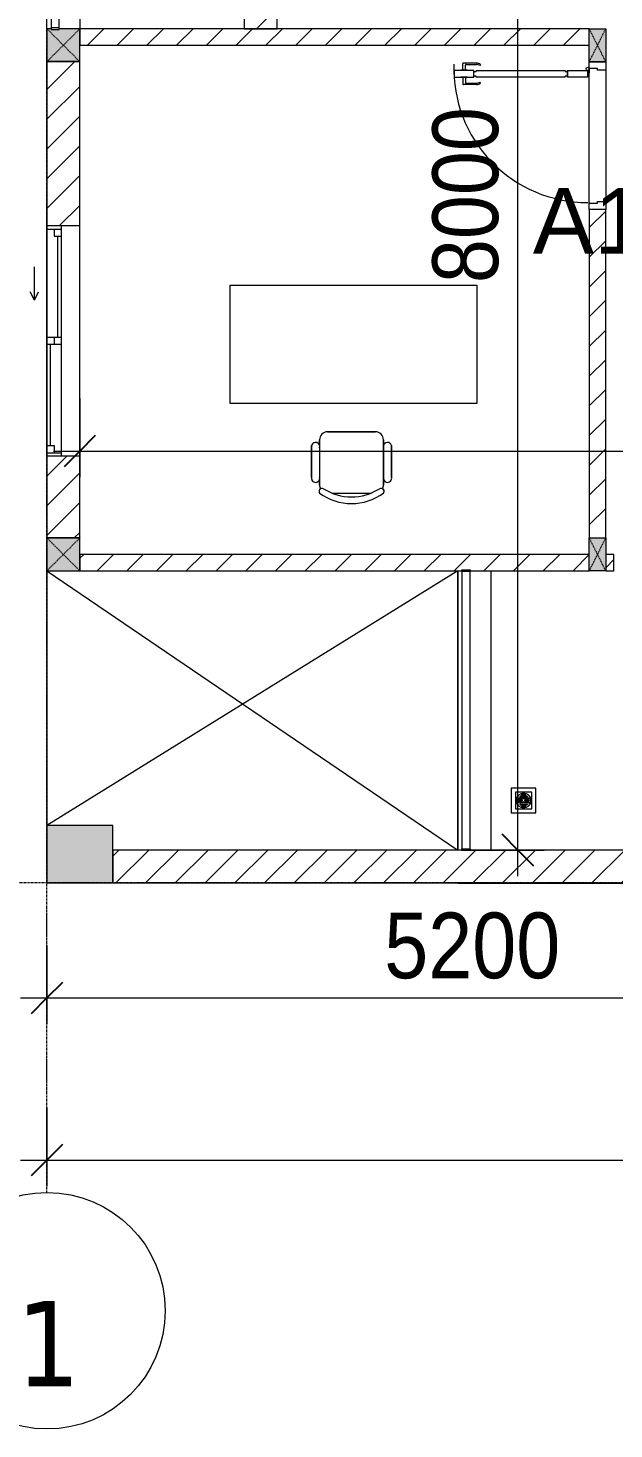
# Model space of a CAD drawing. Header units: millimetres. Extents: x 962 to 239635, y -15958 to 82755.
# Drawn here: x 95288 to 98853, y 13912 to 22442 of the extents above; entities that cross this region are included whole.
import ezdxf

# ---------------------------------------------------------------- set-up
doc = ezdxf.new("R2010")
doc.units = ezdxf.units.MM
doc.linetypes.add('Dash', pattern=[6, 3, -3])
doc.linetypes.add('Grid Line', pattern=[22.225, 12.7, -3.175, 3.175, -3.175])
for name, color, linetype, lineweight in [('0-1', 7, 'Continuous', 5), ('A-ANNO-DIMS', 211, 'Continuous', 9), ('A-ANNO-DIMS-160', 211, 'Continuous', 9), ('A-AREA-IDEN', 2, 'Continuous', 9), ('A-DETL-GENF-1', 9, 'Continuous', 9), ('A-DETL-THIN-1', 151, 'Continuous', 9), ('A-DOOR-1', 254, 'Continuous', 9), ('A-DOOR-2', 9, 'Continuous', 9), ('A-FLOR-1', 250, 'Continuous', 9), ('A-FLOR-2', 9, 'Continuous', 9), ('A-FLOR-HRAL', 11, 'Continuous', 9), ('A-FLOR-HRAL-1', 254, 'Continuous', 9), ('A-FLOR-HRAL-2', 9, 'Continuous', 9), ('A-GLAZ', 151, 'Continuous', 9), ('A-WALL', 113, 'Continuous', 9), ('A-WALL-1', 253, 'Continuous', 18), ('A-WALL-2', 9, 'Continuous', 9), ('A-WALL-3', 113, 'Continuous', 18), ('A-WALL-PATT-1', 10, 'Continuous', 9), ('A-WALL-PATT-2', 111, 'Continuous', 9), ('G-IMPT', 8, 'Continuous', 9), ('I-FURN', 30, 'Continuous', 9), ('I-FURN-1', 254, 'Continuous', 9), ('M-EQPM', 50, 'Continuous', 9), ('S-COLS', 52, 'Continuous', 9), ('S-COLS-1', 52, 'Continuous', 5), ('S-COLS-2', 7, 'Continuous', 18), ('S-COLS-3', 254, 'Continuous', 9), ('S-COLS-4', 253, 'Continuous', 18), ('S-COLS-5', 52, 'Dash', 9), ('S-COLS-6', 52, 'Continuous', 18), ('S-COLS-HDLN', 52, 'Dash', 9), ('S-COLS-HDLN-1', 9, 'Dash', 9), ('S-GRID-1', 1, 'Grid Line', 9), ('S-GRID-IDEN', 1, 'Continuous', 9)]:
    doc.layers.add(name, color=color, linetype=linetype, lineweight=lineweight)
doc.styles.add('Arial_11', font='arial_0.ttf', dxfattribs={"height": 400})
doc.styles.add('Tahoma_B', font='tahomabd_0.ttf', dxfattribs={"height": 520})
doc.styles.add('UTM Avo', font='UTM Avo.ttf', dxfattribs={"width": 0.9, "height": 400})
doc.dimstyles.new('1_Dim_chi_tiet_2_5', dxfattribs={"dimscale": 304.8, "dimtxt": 399.720379, "dimasz": 0.629921, "dimexe": 0.524934, "dimexo": 0.0625, "dimgap": 0.052493, "dimtad": 1, "dimdec": 0, "dimrnd": 5, "dimzin": 0, "dimdsep": 46, "dimtxsty": 'UTM Avo', "dimblk1": 'OBLIQUE', "dimblk2": 'OBLIQUE', "dimsah": 1, "dimcen": 0.09, "dimdle": 0.524934, "dimazin": 0, "dimtfac": 1, "dimtdec": 4, "dimtix": 1, "dimtmove": 0, "dimatfit": 3, "dimfxl": 1.049869, "dimfxlon": 1, "dimtvp": 1, "dimtolj": 1, "dimtzin": 0, "dimarcsym": 2})
doc.dimstyles.new('1_Dim_chi_tiet_2_5_1', dxfattribs={"dimscale": 304.8, "dimtxt": 399.720379, "dimasz": 0.629921, "dimexe": 0.524934, "dimexo": 0.0625, "dimgap": 0.052493, "dimtad": 1, "dimdec": 0, "dimrnd": 5, "dimzin": 0, "dimdsep": 46, "dimtxsty": 'UTM Avo', "dimblk1": 'OBLIQUE', "dimblk2": 'OBLIQUE', "dimsah": 1, "dimcen": 0.09, "dimdle": 0.524934, "dimazin": 0, "dimtfac": 1, "dimtdec": 4, "dimtix": 1, "dimtmove": 0, "dimatfit": 3, "dimfxl": 1.049869, "dimfxlon": 1, "dimtvp": 1, "dimtolj": 1, "dimtzin": 0, "dimarcsym": 2})
pattern_1 = [(45, (0, 0), (-90.50967, 90.50967), [])]
pattern_2 = [(45, (61750.9, 0), (-90.50967, 90.50967), [])]

# ---------------------------------------------------------------- blocks, each defined once
blk = doc.blocks.new('NCV_TKTC_KET CAU_rvt-1-TKCS_MB TẦNG 2')
at = {"layer": 'S-COLS-1'}
blk.add_hatch(color=256, dxfattribs=at).paths.add_polyline_path([(34052.6, 17236.9), (34052.6, 17586.9), (33652.6, 17586.9), (33652.6, 17236.9)])
at = {"layer": 'A-FLOR-1'}
for p, q in [((36152.5, 19136.9), (36152.5, 17436.9)), ((36152.5, 17235.3), (38152.6, 17235.3))]:
    blk.add_line(p, q, dxfattribs=at)
at = {"layer": 'S-COLS-2'}
for p, q in [((33652.6, 17586.9), (33652.6, 17236.9)), ((34052.6, 17586.9), (33652.6, 17586.9)), ((34052.6, 17236.9), (34052.6, 17586.9)), ((33652.6, 17236.9), (34052.6, 17236.9))]:
    blk.add_line(p, q, dxfattribs=at)
blk = doc.blocks.new('DOOR_CW_01 CANH MO-PANEL KINH - DIW_01-900x2200-CỬA GỖ VÂN LAMINATE-553375-TKCS_MB TẦNG 2')
at = {"layer": 'A-DETL-GENF-1'}
for p, q in [((-397, -182), (-397, -62)), ((-397, -62), (-357, -62)), ((-357, -62), (-357, -182)), ((-357, -182), (-397, -182)), ((-397, -196), (-391, -196)), ((-397, -738), (-397, -196)), ((-391, -196), (-391, -182)), ((-391, -182), (-363, -182)), ((-363, -182), (-363, -196)), ((-357, -196), (-363, -196)), ((-357, -196), (-357, -738)), ((-442, -737), (-442, -816.5)), ((-434, -799.5), (-434, -737)), ((-433.9, -711.2), (-427.3, -715.8)), ((-397, -738), (-391, -738)), ((-357, -752), (-397, -752)), ((-397, -752), (-397, -872)), ((-391, -752), (-391, -738)), ((-363, -752), (-391, -752)), ((-357, -738), (-363, -738)), ((-363, -738), (-363, -752)), ((-357, -872), (-357, -752)), ((-320.1, -711.2), (-326.7, -715.8)), ((-320, -799.5), (-320, -737)), ((-312, -737), (-312, -816.5)), ((-399, -820.5), (-438, -820.5)), ((-399, -803.5), (-430, -803.5)), ((-399, -792.2), (-399, -831.8)), ((-397, -792.2), (-399, -792.2)), ((-399, -831.8), (-397, -831.8)), ((-397, -792.2), (-397, -831.8)), ((-357, -792.2), (-357, -831.8)), ((-357, -792.2), (-355, -792.2)), ((-355, -831.8), (-357, -831.8)), ((-355, -792.2), (-355, -831.8)), ((-355, -803.5), (-324, -803.5)), ((-355, -820.5), (-316, -820.5)), ((-397, -872), (-357, -872))]:
    blk.add_line(p, q, dxfattribs=at)
blk.add_circle((-407, -60), 10, dxfattribs=at)
for centre, radius, start, end in [((-407, -60), 814, 268, 0), ((-397, -737), 45, 145, 180), ((-397, -737), 37, 145, 180), ((-357, -737), 37, 0, 35), ((-357, -737), 45, 360, 35), ((-438, -816.5), 4, 180, 270), ((-430, -799.5), 4, 180, 270), ((-324, -799.5), 4, 270, 0), ((-316, -816.5), 4, 270, 0)]:
    blk.add_arc(centre, radius, start, end, dxfattribs=at)
at = {"layer": 'A-DOOR-2'}
for p, q in [((-450, -50), (-450, 50)), ((-450, 50), (-400, 50)), ((-400, 50), (-400, 0)), ((400, 0), (400, 50)), ((400, 50), (450, 50)), ((450, 50), (450, -50)), ((-410, -50), (-450, -50)), ((-410, 0), (-410, -50)), ((-400, 0), (-410, 0)), ((-407, -50), (-382, -50)), ((410, 0), (400, 0)), ((410, -50), (410, 0)), ((450, -50), (410, -50))]:
    blk.add_line(p, q, dxfattribs=at)
blk = doc.blocks.new('BAN LV A - BAN LV A_dwg_ban hoc2-348006-TKCS_MB TẦNG 2')
at = {"layer": 'I-FURN'}
for p, q in [((145.8, 437.4), (-145.8, 437.4)), ((-243, 354.4), (-243, 162)), ((-194.4, 388.8), (-194.4, 113.4)), ((194.4, 113.4), (194.4, 388.8)), ((194.4, 351.4), (194.4, 150.8)), ((243.7, 162), (243.7, 354.4)), ((-120.5, 64.8), (120.5, 64.8))]:
    blk.add_line(p, q, dxfattribs=at)
at = {"layer": 'I-FURN', "flags": 128}
blk.add_lwpolyline([(-737.8, 610.5), (-737.8, 1330.5), (-154.9, 1330.5), (762.2, 1330.5), (762.2, 610.5)], close=True, dxfattribs=at)
at = {"layer": 'I-FURN'}
for centre, radius, start, end in [((-145.8, 388.8), 48.6, 90, 180), ((145.8, 388.8), 48.6, 360, 90), ((-218.7, 347.3), 25.3, 343.7398, 163.7398), ((219.4, 347.3), 25.3, 16.2602, 170.70537), ((-218.7, 154.9), 25.3, 163.7398, 16.2602), ((-180.2, 75.4), 17.8, 57.97259, 216.69006), ((-145.8, 113.4), 48.6, 180, 207.58444), ((0, 359.3), 318.2, 237.57575, 302.42425), ((180.2, 75.4), 17.8, 323.30994, 122.02741), ((145.8, 113.4), 48.6, 332.41556, 0), ((219.4, 154.9), 25.3, 189.29463, 16.2602), ((0, 324), 324, 233.1301, 306.8699)]:
    blk.add_arc(centre, radius, start, end, dxfattribs=at)
blk = doc.blocks.new('BAN LV A - BAN LV A_dwg-348005-TKCS_MB TẦNG 2')
at = {"extrusion": (0, 0, -1), "zscale": -1, "rotation": 180}
blk.add_blockref('BAN LV A - BAN LV A_dwg_ban hoc2-348006-TKCS_MB TẦNG 2', (-729, 1383.7), dxfattribs=at)
blk = doc.blocks.new('BAN LV A - BAN LV A-401069-TKCS_MB TẦNG 2')
at = {"layer": 'I-FURN-1'}
for p, q in [((-8.8, -53.2), (1491.2, -53.2)), ((-8.8, -773.2), (-8.8, -53.2)), ((1491.2, -53.2), (1491.2, -773.2)), ((1491.2, -773.2), (-8.8, -773.2)), ((534.6, -1029.3), (534.6, -994.9)), ((583.2, -946.3), (874.8, -946.3)), ((923.4, -994.9), (923.4, -1032.3)), ((486, -1221.7), (486, -1029.3)), ((972.7, -1029.3), (972.7, -1221.7)), ((534.6, -1270.3), (534.6, -1235.9)), ((923.4, -1232.9), (923.4, -1270.3))]:
    blk.add_line(p, q, dxfattribs=at)
for centre, radius, start, end in [((510.3, -1036.4), 25.3, 16.2602, 163.7398), ((583.2, -994.9), 48.6, 90, 180), ((874.8, -994.9), 48.6, 0, 90), ((948.4, -1036.4), 25.3, 16.2602, 170.70537), ((510.3, -1228.8), 25.3, 163.7398, 343.7398), ((583.2, -1270.3), 48.6, 180, 207.58444), ((874.8, -1270.3), 48.6, 332.41556, 0), ((948.4, -1228.8), 25.3, 189.29463, 16.2602), ((548.9, -1308.3), 17.8, 119.40397, 216.69006), ((729, -1059.7), 324, 233.1301, 306.8699), ((909.2, -1308.3), 17.8, 323.30994, 60.59603)]:
    blk.add_arc(centre, radius, start, end, dxfattribs=at)
at = {"extrusion": (0, 0, -1), "zscale": -1, "rotation": 180}
blk.add_blockref('BAN LV A - BAN LV A_dwg-348005-TKCS_MB TẦNG 2', (0, 0), dxfattribs=at)
blk = doc.blocks.new('Railing - 50 x 10mm-901205-TKCS_MB TẦNG 2')
at = {"layer": 'A-FLOR-HRAL-2'}
for p, q in [((25, 5), (-25, 5)), ((-25, 5), (-25, -5)), ((25, -5), (25, 5)), ((-25, -5), (25, -5))]:
    blk.add_line(p, q, dxfattribs=at)
blk = doc.blocks.new('Railing - Railing-884108-TKCS_MB TẦNG 2')
at = {"layer": 'A-FLOR-HRAL-2'}
for p, q in [((13269.1, 9871.7), (13269.1, 8182.9)), ((13319.1, 8182.9), (13319.1, 9871.7))]:
    blk.add_line(p, q, dxfattribs=at)
at = {"extrusion": (0, 0, -1), "zscale": -1, "rotation": 180}
for p in [(-13294.1, 9876.7), (-13294.1, 8177.9)]:
    blk.add_blockref('Railing - 50 x 10mm-901205-TKCS_MB TẦNG 2', p, dxfattribs=at)
blk = doc.blocks.new('G1_SOF - BO TRU - 100x200-746114-TKCS_MB TẦNG 2')
at = {"layer": 'S-COLS'}
blk.add_hatch(color=256, dxfattribs=at).paths.add_polyline_path([(50, -100), (50, 100), (-50, 100), (-50, -100)])
at = {"layer": 'S-COLS-4'}
for p, q in [((-50, 100), (50, 100)), ((-50, -100), (-50, 100)), ((50, 100), (50, -100)), ((50, -100), (-50, -100))]:
    blk.add_line(p, q, dxfattribs=at)
at = {"layer": 'S-COLS-HDLN-1'}
for p, q in [((50, -100), (-50, 100)), ((-50, -100), (50, 100))]:
    blk.add_line(p, q, dxfattribs=at)
blk = doc.blocks.new('NCV_TKTC_TANG 2_rvt-1-TKCS_MB TẦNG 2')
at = {"layer": 'A-WALL-PATT-1'}
h = blk.add_hatch(dxfattribs=at)
h.set_pattern_fill('FP_1', color=256, style=0, pattern_type=2)
h.set_pattern_definition(pattern_1)
h.paths.add_polyline_path([(33852.6, 22336.9), (36952.6, 22336.9), (36952.6, 22436.9), (33852.6, 22436.9)])
h = blk.add_hatch(dxfattribs=at)
h.set_pattern_fill('FP_1', color=256, style=0, pattern_type=2)
h.set_pattern_definition(pattern_1)
h.paths.add_polyline_path([(37052.6, 19337.4), (37052.6, 21336.5), (36952.6, 21336.5), (36952.6, 19337.4)])
h = blk.add_hatch(dxfattribs=at)
h.set_pattern_fill('FP_1', color=256, style=0, pattern_type=2)
h.set_pattern_definition(pattern_1)
h.paths.add_polyline_path([(33852.6, 19136.9), (36177.6, 19136.9), (36177.6, 19142.4), (36227.6, 19142.4), (36227.6, 19136.9), (36952.6, 19136.9), (36952.6, 19236.9), (33852.6, 19236.9)])
h = blk.add_hatch(dxfattribs=at)
h.set_pattern_fill('FP_1', color=256, style=0, pattern_type=2)
h.set_pattern_definition(pattern_1)
h.paths.add_polyline_path([(37052.6, 19136.9), (37102.6, 19136.9), (37102.6, 19236.9), (37052.6, 19236.2)])
h.paths.add_polyline_path([(38002.6, 19136.9), (38052.6, 19136.9), (38052.6, 19236.9), (38002.6, 19236.9)])
at = {"layer": 'A-FLOR-2'}
for p, q in [((36952.6, 21376.5), (36952.6, 22196.5)), ((37052.6, 22186.5), (37052.6, 21386.5))]:
    blk.add_line(p, q, dxfattribs=at)
at = {"layer": 'A-WALL-1'}
for p, q in [((36952.6, 22436.9), (33852.6, 22436.9)), ((33852.6, 22436.9), (33852.6, 22336.9)), ((33852.6, 22336.9), (36952.6, 22336.9)), ((36952.6, 22236.5), (37052.6, 22236.5)), ((37052.6, 21336.5), (36952.6, 21336.5)), ((36952.6, 21336.5), (36952.6, 19337.4)), ((37052.6, 19337.4), (37052.6, 21336.5)), ((36952.6, 19337.4), (37052.6, 19337.4)), ((36952.6, 19236.9), (33852.6, 19236.9)), ((33852.6, 19236.9), (33852.6, 19136.9)), ((37102.6, 19236.9), (37052.6, 19236.9)), ((37102.6, 19136.9), (37102.6, 19236.9)), ((33852.6, 19136.9), (36177.6, 19136.9)), ((36227.6, 19136.9), (36952.6, 19136.9)), ((37052.6, 19136.9), (37102.6, 19136.9))]:
    blk.add_line(p, q, dxfattribs=at)
at = {"layer": 'A-WALL-2'}
for p, q in [((36952.6, 21376.5), (36952.6, 22196.5)), ((37052.6, 22186.5), (37052.6, 21386.5)), ((36152.6, 17436.9), (36152.6, 19136.9)), ((36352.6, 19136.9), (36352.6, 17436.9))]:
    blk.add_line(p, q, dxfattribs=at)
at = {"layer": 'A-DOOR-1', "rotation": 270.0000000000007}
blk.add_blockref('DOOR_CW_01 CANH MO-PANEL KINH - DIW_01-900x2200-CỬA GỖ VÂN LAMINATE-553375-TKCS_MB TẦNG 2', (37002.6, 21786.5), dxfattribs=at)
at = {"layer": 'A-FLOR-HRAL-1'}
blk.add_blockref('Railing - Railing-884108-TKCS_MB TẦNG 2', (22908.5, 9260.7), dxfattribs=at)
at = {"layer": 'I-FURN-1'}
blk.add_blockref('BAN LV A - BAN LV A-401069-TKCS_MB TẦNG 2', (34776.9, 20929.7), dxfattribs=at)
at = {"layer": 'S-COLS-3'}
for p in [(37002.6, 22336.9), (37002.6, 19236.9)]:
    blk.add_blockref('G1_SOF - BO TRU - 100x200-746114-TKCS_MB TẦNG 2', p, dxfattribs=at)
blk = doc.blocks.new('1_FAMILY RVT - W01-WxH 1400x1400xmm-389822-TKCS_MB TẦNG 2')
at = {"layer": 'A-GLAZ'}
for p, q in [((248.4, 172.39), (299.2, 197.79)), ((248.4, 172.39), (299.2, 146.99)), ((248.4, 172.39), (451.6, 172.39)), ((-700, 96.19), (-700, -103.81)), ((700, 96.19), (-700, 96.19)), ((-700, 96.19), (-636.5, 96.19)), ((-680.95, 96.19), (-680.95, 7.29)), ((-636.5, 96.19), (-22.225, 96.19)), ((-636.5, 96.19), (-636.5, 51.74)), ((-22.225, 7.29), (-22.225, 96.19)), ((-22.225, 96.19), (22.225, 96.19)), ((22.225, 96.19), (680.95, 96.19)), ((22.225, 96.19), (22.225, 7.29)), ((680.95, 96.19), (700, 96.19)), ((680.95, 96.19), (680.95, 7.29)), ((700, -103.81), (700, 96.19)), ((-700, 7.29), (-680.95, 7.29)), ((-636.5, 51.74), (-680.95, 51.74)), ((-680.95, 7.29), (-22.225, 7.29)), ((-636.5, 73.965), (-22.225, 73.965)), ((22.225, 51.74), (-22.225, 51.74)), ((-22.225, 7.29), (22.225, 7.29)), ((22.225, 29.515), (636.5, 29.515)), ((22.225, 7.29), (636.5, 7.29)), ((636.5, 51.74), (636.5, 7.29)), ((680.95, 51.74), (636.5, 51.74)), ((636.5, 7.29), (700, 7.29)), ((-700, -103.81), (700, -103.81))]:
    blk.add_line(p, q, dxfattribs=at)
blk = doc.blocks.new('TKTC_XREF_251221_MB TANG 2-7 - TKTC_XREF_260130_MB TANG 2-5_dwg_THU NUOC - THU NUOC-444531-TKCS_MB TẦNG 1-4746804-TKCS_MB TẦNG 2')
at = {"layer": 'G-IMPT'}
for p, q in [((-23.3, 10.8), (40.9, 10.8)), ((40.9, 4.8), (-23.3, 4.8)), ((-11, 23.3), (28.5, 23.3)), ((28.5, 17.3), (-11, 17.3)), ((-1.1, 35.6), (18.5, 35.6)), ((18.5, 29.6), (-1.1, 29.6)), ((-23.3, -13.6), (40.9, -13.6)), ((40.9, -19.6), (-23.3, -19.6)), ((-11, -26.1), (28.5, -26.1)), ((28.5, -32.1), (-11, -32.1)), ((-1.1, -38.5), (18.5, -38.5)), ((18.5, -44.5), (-1.1, -44.5))]:
    blk.add_line(p, q, dxfattribs=at)
at = {"layer": 'G-IMPT', "flags": 128}
for points in [[(83.7, -79.4), (83.7, 70.6), (-66.3, 70.6), (-66.3, -79.4)], [(58.7, -54.4), (58.7, 45.6), (-41.3, 45.6), (-41.3, -54.4)]]:
    blk.add_lwpolyline(points, close=True, dxfattribs=at)
for points in [[(-23.3, -1.2), (0.7, -1.2), (0.7, -7.2), (-23.3, -7.2)], [(40.9, -7.2), (16.7, -7.2), (16.7, -1.2), (40.9, -1.2)]]:
    blk.add_lwpolyline(points, dxfattribs=at)
at = {"layer": 'G-IMPT'}
for centre, radius, start, end in [((8.7, -4.4), 45, 360, 180), ((8.7, -4.4), 45, 360, 180), ((-23.3, 7.8), 3, 90, 270), ((-11, 20.3), 3, 90, 270), ((-1.1, 32.6), 3, 90, 270), ((18.5, 32.6), 3, 270, 90), ((28.5, 20.3), 3, 270, 90), ((40.9, 7.8), 3, 270, 90), ((8.7, -4.4), 45, 180, 360), ((8.7, -4.4), 45, 180, 360), ((-23.3, -4.2), 3, 90, 270), ((-23.3, -16.6), 3, 90, 270), ((-11, -29.1), 3, 90, 270), ((-1.1, -41.5), 3, 90, 270), ((18.5, -41.5), 3, 270, 90), ((28.5, -29.1), 3, 270, 90), ((40.9, -4.2), 3, 270, 90), ((40.9, -16.6), 3, 270, 90)]:
    blk.add_arc(centre, radius, start, end, dxfattribs=at)
blk = doc.blocks.new('TKTC_XREF_251221_MB TANG 2-7 - TKTC_XREF_251221_MB TANG 2-7-2039446-TKCS_MB TẦNG 2')
at = {"layer": 'M-EQPM'}
blk.add_line((0, 1900), (0, 350), dxfattribs=at)
blk.add_blockref('TKTC_XREF_251221_MB TANG 2-7 - TKTC_XREF_260130_MB TANG 2-5_dwg_THU NUOC - THU NUOC-444531-TKCS_MB TẦNG 1-4746804-TKCS_MB TẦNG 2', (2891.4, 506.1))
blk = doc.blocks.new('Railing - 50 x 10mm-1251311-TKCS_MB TẦNG 2')
at = {"layer": 'A-FLOR-HRAL'}
for p, q in [((25, 5), (-25, 5)), ((-25, 5), (-25, -5)), ((25, -5), (25, 5)), ((-25, -5), (25, -5))]:
    blk.add_line(p, q, dxfattribs=at)
blk = doc.blocks.new('Railing - Railing-3231180-TKCS_MB TẦNG 2')
at = {"layer": 'A-FLOR-HRAL'}
for p, q in [((33677.6, 25356.9), (33677.6, 22442.4)), ((33727.6, 22442.4), (33727.6, 25356.9))]:
    blk.add_line(p, q, dxfattribs=at)
for p in [(33702.6, 25361.9), (33702.6, 22437.4)]:
    blk.add_blockref('Railing - 50 x 10mm-1251311-TKCS_MB TẦNG 2', p)
blk = doc.blocks.new('G1_SOF - BO TRU - 200x200-3052400-TKCS_MB TẦNG 2')
at = {"layer": 'S-COLS-HDLN'}
for p, q in [((-100, 100), (100, -100)), ((100, 100), (-100, -100))]:
    blk.add_line(p, q, dxfattribs=at)
blk = doc.blocks.new('Grid - M_Grid Head - Circle-353313-TKCS_MB TẦNG 2')
at = {"layer": 'S-GRID-IDEN'}
blk.add_circle((0, 0), 4.5, dxfattribs=at)
blk = doc.blocks.new('DIMBLOCK16-TKCS_MB TẦNG 2')
at = {"layer": 'A-ANNO-DIMS-160'}
for p, q in [((95403.5, 15869.3), (95403.5, 15389.3)), ((95403.5, 15549.3), (95403.5, 15869.3)), ((106553.5, 15869.3), (106553.5, 15389.3)), ((106553.5, 15549.3), (106553.5, 15869.3)), ((95243.5, 15549.3), (106713.5, 15549.3))]:
    blk.add_line(p, q, dxfattribs=at)
at = {"layer": 'A-ANNO-DIMS-160', "lineweight": 25}
for p, q in [((95403.5, 15549.3), (95499.5, 15645.3)), ((106553.5, 15549.3), (106649.5, 15645.3)), ((95403.5, 15549.3), (95307.5, 15453.3)), ((106553.5, 15549.3), (106457.5, 15453.3))]:
    blk.add_line(p, q, dxfattribs=at)
at = {"layer": 'A-ANNO-DIMS-160', "color": 0, "insert": (100293.8, 16068.9), "char_height": 400, "width": 1643.295, "attachment_point": 1, "line_spacing_factor": 1.110334, "style": 'UTM Avo'}
blk.add_mtext('11150', dxfattribs=at)
blk = doc.blocks.new('_Oblique')
at = {"color": 0, "linetype": 'ByBlock', "lineweight": -2}
blk.add_line((-0.5, -0.5), (0.5, 0.5), dxfattribs=at)
blk = doc.blocks.new('DIMBLOCK17-TKCS_MB TẦNG 2')
at = {"layer": 'A-ANNO-DIMS-160'}
for p, q in [((95403.5, 16856.3), (95403.5, 16376.3)), ((95403.5, 16536.3), (95403.5, 16856.3)), ((100603.5, 16856.3), (100603.5, 16376.3)), ((100603.5, 16536.3), (100603.5, 16856.3)), ((95243.5, 16536.3), (100603.5, 16536.3))]:
    blk.add_line(p, q, dxfattribs=at)
at = {"layer": 'A-ANNO-DIMS-160', "lineweight": 25}
for p, q in [((95403.5, 16536.3), (95499.5, 16632.3)), ((100603.5, 16536.3), (100699.5, 16632.3)), ((95403.5, 16536.3), (95307.5, 16440.3)), ((100603.5, 16536.3), (100507.5, 16440.3))]:
    blk.add_line(p, q, dxfattribs=at)
at = {"layer": 'A-ANNO-DIMS-160', "color": 0, "insert": (97455.7, 17056), "char_height": 400, "width": 1314.636, "attachment_point": 1, "line_spacing_factor": 1.110334, "style": 'UTM Avo'}
blk.add_mtext('5200', dxfattribs=at)
blk = doc.blocks.new('DIMBLOCK266-TKCS_MB TẦNG 2')
at = {"layer": 'A-ANNO-DIMS-160'}
for p, q in [((98268.3, 17276.9), (98268.3, 25596.9)), ((97948.3, 25436.9), (98428.3, 25436.9)), ((98268.3, 25436.9), (97948.3, 25436.9)), ((97948.3, 17436.9), (98428.3, 17436.9)), ((98268.3, 17436.9), (97948.3, 17436.9))]:
    blk.add_line(p, q, dxfattribs=at)
at = {"layer": 'A-ANNO-DIMS-160', "lineweight": 25}
for p, q in [((98268.3, 25436.9), (98172.3, 25532.9)), ((98268.3, 25436.9), (98364.3, 25340.9)), ((98268.3, 17436.9), (98172.3, 17532.9)), ((98268.3, 17436.9), (98364.3, 17340.9))]:
    blk.add_line(p, q, dxfattribs=at)
at = {"layer": 'A-ANNO-DIMS-160', "color": 0, "insert": (97748.6, 20889.2), "char_height": 400, "width": 1314.636, "attachment_point": 1, "rotation": 90, "line_spacing_factor": 1.110334, "style": 'UTM Avo'}
blk.add_mtext('8000', dxfattribs=at)
blk = doc.blocks.new('DIMBLOCK350-TKCS_MB TẦNG 2')
at = {"layer": 'A-ANNO-DIMS-160'}
for p, q in [((95603.5, 20186.3), (95603.5, 19706.3)), ((95603.5, 19866.3), (95603.5, 20186.3)), ((103953.5, 20186.3), (103953.5, 19706.3)), ((103953.5, 19866.3), (103953.5, 20186.3)), ((95443.5, 19866.3), (104113.5, 19866.3))]:
    blk.add_line(p, q, dxfattribs=at)
at = {"layer": 'A-ANNO-DIMS-160', "lineweight": 25}
for p, q in [((95603.5, 19866.3), (95699.5, 19962.3)), ((103953.5, 19866.3), (104049.5, 19962.3)), ((95603.5, 19866.3), (95507.5, 19770.3)), ((103953.5, 19866.3), (103857.5, 19770.3))]:
    blk.add_line(p, q, dxfattribs=at)
at = {"layer": 'A-ANNO-DIMS-160', "color": 0, "insert": (99230.7, 20385.9), "char_height": 400, "width": 1314.636, "attachment_point": 1, "line_spacing_factor": 1.110334, "style": 'UTM Avo'}
blk.add_mtext('8350', dxfattribs=at)

msp = doc.modelspace()

# ---------------------------------------------------------------- hatches: boundary and pattern name
at = {"layer": 'A-WALL-PATT-2'}
h = msp.add_hatch(dxfattribs=at)
h.set_pattern_fill('FP_1', color=256, style=0, pattern_type=2)
h.set_pattern_definition(pattern_2)
h.paths.add_polyline_path([(96803.5, 22436.9), (96803.5, 22612.4), (96603.5, 22612.4), (96603.5, 22436.9)])
h.paths.add_polyline_path([(96603.5, 25112.4), (96803.5, 25112.4), (96803.5, 25436.9), (96603.5, 25436.9)])
h = msp.add_hatch(dxfattribs=at)
h.set_pattern_fill('FP_1', color=256, style=0, pattern_type=2)
h.set_pattern_definition(pattern_2)
h.paths.add_polyline_path([(95403.5, 19336.9), (95603.5, 19336.9), (95603.5, 19837.4), (95403.5, 19837.4)])
h.paths.add_polyline_path([(95403.5, 21237.4), (95603.5, 21237.4), (95603.5, 22237.4), (95403.5, 22237.4), (95403.5, 21500.9)])
h = msp.add_hatch(dxfattribs=at)
h.set_pattern_fill('FP_1', color=256, style=0, pattern_type=2)
h.set_pattern_definition(pattern_2)
h.paths.add_polyline_path([(99703.5, 17236.9), (99703.5, 17436.9), (97978.5, 17436.9), (97978.5, 17433.6), (97928.5, 17433.6), (97928.5, 17436.9), (95803.5, 17436.9), (95803.5, 17236.9), (96908.1, 17236.9)])
at = {"layer": 'S-COLS-1'}
for points in [[(95478.5, 22237.4), (95603.5, 22237.4), (95603.5, 22437.4), (95478.5, 22437.4), (95478.5, 22432.4), (95428.5, 22432.4), (95428.5, 22437.4), (95403.5, 22437.4), (95403.5, 22237.4), (95428.5, 22237.4)], [(95603.5, 19136.9), (95603.5, 19336.9), (95403.5, 19336.9), (95403.5, 19136.9)]]:
    msp.add_hatch(color=256, dxfattribs=at).paths.add_polyline_path(points)

# ---------------------------------------------------------------- linework, layer by layer
at = {"layer": 'A-DETL-THIN-1'}
for p, q in [((95403.5, 19136.9), (97903.5, 17436.9)), ((97903.5, 19136.9), (95403.5, 17586.9))]:
    msp.add_line(p, q, dxfattribs=at)
at = {"layer": 'A-WALL'}
for p, q in [((95403.5, 22437.4), (95403.5, 25361.9)), ((95603.5, 25361.9), (95603.5, 22437.4)), ((95603.5, 22237.4), (95403.5, 22237.4)), ((95403.5, 19336.9), (95603.5, 19336.9))]:
    msp.add_line(p, q, dxfattribs=at)
at = {"layer": 'A-WALL-3'}
for p, q in [((96603.5, 22612.4), (96603.5, 22436.9)), ((96803.5, 22436.9), (96803.5, 22612.4)), ((96603.5, 22436.9), (96803.5, 22436.9)), ((95403.5, 22237.4), (95403.5, 21237.4)), ((95603.5, 21237.4), (95603.5, 22237.4)), ((95403.5, 19837.4), (95403.5, 19336.9)), ((95603.5, 19336.9), (95603.5, 19837.4)), ((97928.5, 17436.9), (95803.5, 17436.9)), ((95803.5, 17436.9), (95803.5, 17236.9)), ((99703.5, 17436.9), (97978.5, 17436.9)), ((95803.5, 17236.9), (99703.5, 17236.9))]:
    msp.add_line(p, q, dxfattribs=at)
at = {"layer": 'S-COLS'}
for p, q in [((95403.5, 22237.4), (95603.5, 22237.4)), ((95603.5, 19336.9), (95403.5, 19336.9))]:
    msp.add_line(p, q, dxfattribs=at)
at = {"layer": 'S-COLS-6'}
for p, q in [((95428.5, 22437.4), (95403.5, 22437.4)), ((95403.5, 22437.4), (95403.5, 22237.4)), ((95603.5, 22437.4), (95478.5, 22437.4)), ((95603.5, 22237.4), (95603.5, 22437.4)), ((95403.5, 19336.9), (95403.5, 19136.9)), ((95603.5, 19136.9), (95603.5, 19336.9)), ((95403.5, 19136.9), (95603.5, 19136.9))]:
    msp.add_line(p, q, dxfattribs=at)
at = {"layer": 'S-GRID-1'}
for p, q in [((95403.5, 19351.6), (95403.5, 76542.3)), ((95403.5, 15351.6), (95403.5, 19351.6)), ((96253.4, 17236.9), (92253.4, 17236.9)), ((189415.6, 17236.9), (96253.4, 17236.9))]:
    msp.add_line(p, q, dxfattribs=at)

# ---------------------------------------------------------------- block references
at = {"layer": '0-1'}
for name in ['NCV_TKTC_KET CAU_rvt-1-TKCS_MB TẦNG 2', 'NCV_TKTC_TANG 2_rvt-1-TKCS_MB TẦNG 2']:
    msp.add_blockref(name, (61750.9, 0), dxfattribs=at)
at = {"layer": 'A-FLOR-HRAL'}
msp.add_blockref('Railing - Railing-3231180-TKCS_MB TẦNG 2', (61750.9, 0), dxfattribs=at)
at = {"layer": 'A-GLAZ', "rotation": 89.9999999999999}
msp.add_blockref('1_FAMILY RVT - W01-WxH 1400x1400xmm-389822-TKCS_MB TẦNG 2', (95499.7, 20537.4), dxfattribs=at)
at = {"layer": 'M-EQPM'}
msp.add_blockref('TKTC_XREF_251221_MB TANG 2-7 - TKTC_XREF_251221_MB TANG 2-7-2039446-TKCS_MB TẦNG 2', (95403.5, 17236.9), dxfattribs=at)
at = {"layer": 'S-COLS-5'}
for p in [(95503.5, 22337.4), (95503.5, 19236.9)]:
    msp.add_blockref('G1_SOF - BO TRU - 200x200-3052400-TKCS_MB TẦNG 2', p, dxfattribs=at)
at = {"layer": 'S-GRID-IDEN', "xscale": 159.9999999999999, "yscale": 159.9999999999999, "zscale": 159.9999999999999}
msp.add_blockref('Grid - M_Grid Head - Circle-353313-TKCS_MB TẦNG 2', (95403.5, 14631.6), dxfattribs=at)

# ---------------------------------------------------------------- texts
at = {"layer": 'A-AREA-IDEN', "insert": (99477.9, 21061.9), "char_height": 400, "width": 2233.6, "attachment_point": 8, "line_spacing_factor": 0.936439, "style": 'Arial_11'}
msp.add_mtext('\\pt8,16,24,32,40,48,56,64,72,80,88,96,104,112,120,128,136,144,152,160,168,176,184,192,200,208,216,224,232,240,248,256;A1.02.02', dxfattribs=at)

# ---------------------------------------------------------------- dimensions: what is measured, and where the dimension line sits
at = {"layer": 'A-ANNO-DIMS'}
dim = msp.add_linear_dim(base=(98268.3, 25436.9), p1=(97948.3, 17436.9), p2=(97948.3, 25436.9), angle=90, dimstyle='1_Dim_chi_tiet_2_5_1', override={"dimpost": '<>', "dimfxl": 7999.974347}, dxfattribs=at)
dim.commit()
dim.dimension.update_dxf_attribs({"geometry": 'DIMBLOCK266-TKCS_MB TẦNG 2', "text_midpoint": (98045.3, 21436.9)})
for base, p1, p2, dimstyle, override, picture, middle in [((103953.5, 19866.3), (95603.5, 20186.3), (103953.5, 20186.3), '1_Dim_chi_tiet_2_5_1', {"dimpost": '<>', "dimfxl": 8350}, 'DIMBLOCK350-TKCS_MB TẦNG 2', (99778.5, 20089.3)), ((100603.5, 16536.3), (95403.5, 16856.3), (100603.5, 16856.3), '1_Dim_chi_tiet_2_5', {"dimpost": '<>', "dimfxl": 5200}, 'DIMBLOCK17-TKCS_MB TẦNG 2', (98003.5, 16759.3)), ((106553.5, 15549.3), (95403.5, 15869.3), (106553.5, 15869.3), '1_Dim_chi_tiet_2_5', {"dimpost": '<>', "dimfxl": 11150}, 'DIMBLOCK16-TKCS_MB TẦNG 2', (100978.5, 15772.3))]:
    dim = msp.add_linear_dim(base=base, p1=p1, p2=p2, dimstyle=dimstyle, override=override, dxfattribs=at)
    dim.commit()
    dim.dimension.update_dxf_attribs({"geometry": picture, "text_midpoint": middle})

# ---------------------------------------------------------------- next in the draw order: texts
at = {"layer": 'S-GRID-IDEN', "insert": (95411, 14431.9), "char_height": 520, "width": 465.6, "attachment_point": 5, "line_spacing_factor": 0.996129, "style": 'Tahoma_B', "bg_fill": 3, "box_fill_scale": 1.25, "bg_fill_color": 256, "bg_fill_true_color": 13158600, "bg_fill_transparency": 0}
msp.add_mtext('\\pt2031.9988,4063.9976,6096.0016,8128.0004,10159.9992,12191.998,14224.002,16256.0008,18287.9996,20319.9984,22352.0024,24384.0012,26416,28447.9988,30479.9976,32512.0016,34544.0004,36575.9992,38607.998,40640.002,42672.0008,44703.9996,46735.9984,48768.0024,50800.0012,52832,54863.9988,56895.9976,58928.0016,60960.0004,62991.9992,65023.998;1', dxfattribs=at)

doc.saveas('drawing.dxf')
